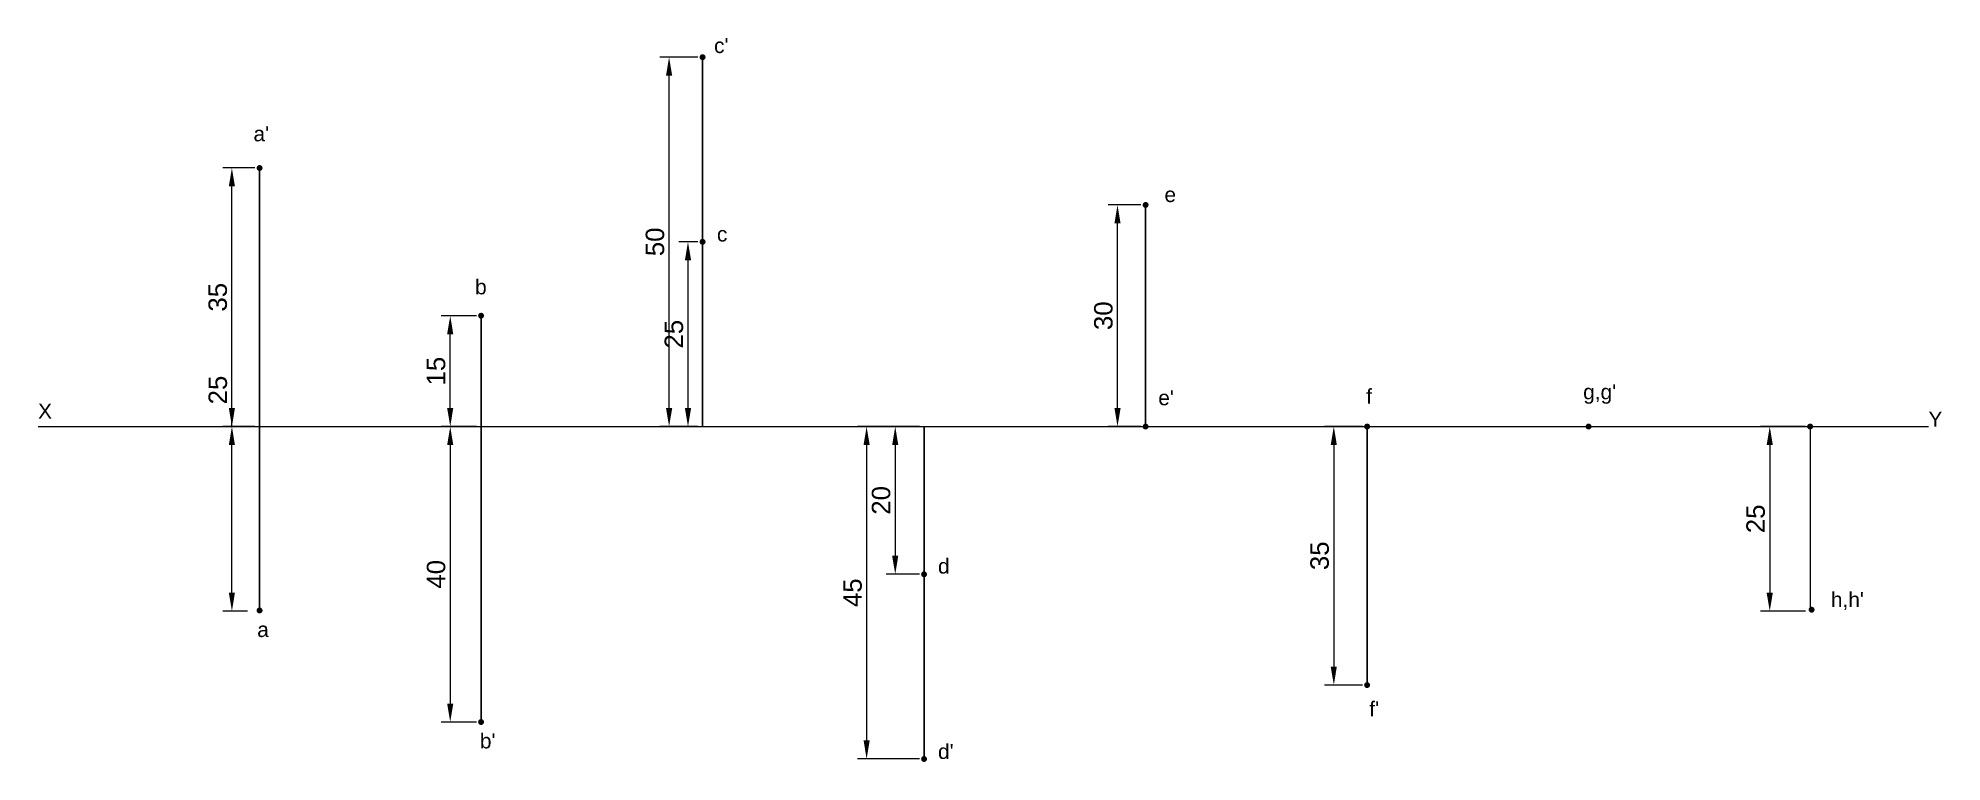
# Model space of a CAD drawing. Header units: millimetres. Extents: x 1208 to 1465, y 927 to 1025.
import ezdxf

# ---------------------------------------------------------------- set-up
doc = ezdxf.new("R2010")
doc.units = ezdxf.units.MM
doc.styles.get("Standard").update_dxf_attribs({"font": 'arial.ttf'})
doc.dimstyles.new('ISO-25', dxfattribs={"dimtxt": 2.5, "dimasz": 2.5, "dimexe": 1.25, "dimexo": 0.625, "dimtad": 1, "dimtxsty": 'Standard', "dimcen": 2.5, "dimadec": 0, "dimazin": 0, "dimtfac": 1, "dimtmove": 0, "dimatfit": 3, "dimfxl": 1, "dimarcsym": 0})

# ---------------------------------------------------------------- blocks, each defined once
blk = doc.blocks.new('*D12')
at = {"color": 0, "lineweight": -2, "transparency": 16777216}
for p, q in [((1233.88, 972.28), (1233.88, 979.67)), ((1236.01, 972.28), (1232.63, 972.28)), ((1233.88, 949.78), (1233.88, 969.78)), ((1236.01, 947.28), (1232.63, 947.28))]:
    blk.add_line(p, q, dxfattribs=at)
at = {"color": 0, "transparency": 16777216}
for points in [[(1233.46, 969.78), (1234.29, 969.78), (1233.88, 972.28)], [(1233.46, 949.78), (1234.29, 949.78), (1233.88, 947.28)]]:
    blk.add_solid(points, dxfattribs=at)
at = {"layer": 'Defpoints', "color": 0, "transparency": 16777216}
for p in [(1233.88, 972.28), (1236.64, 972.28), (1236.64, 947.28)]:
    blk.add_point(p, dxfattribs=at)
at = {"color": 0, "transparency": 16777216, "insert": (1231.98, 977.22), "char_height": 2.5, "attachment_point": 5, "rotation": 90}
blk.add_mtext('25', dxfattribs=at)
blk = doc.blocks.new('*D21')
at = {"color": 0, "lineweight": -2, "transparency": 16777216}
for p, q in [((1237, 1007.28), (1232.63, 1007.28)), ((1233.88, 974.78), (1233.88, 1004.78)), ((1237, 972.28), (1232.63, 972.28))]:
    blk.add_line(p, q, dxfattribs=at)
at = {"color": 0, "transparency": 16777216}
for points in [[(1233.46, 1004.78), (1234.29, 1004.78), (1233.88, 1007.28)], [(1233.46, 974.78), (1234.29, 974.78), (1233.88, 972.28)]]:
    blk.add_solid(points, dxfattribs=at)
at = {"layer": 'Defpoints', "color": 0, "transparency": 16777216}
for p in [(1233.88, 1007.28), (1237.63, 1007.28), (1237.63, 972.28)]:
    blk.add_point(p, dxfattribs=at)
at = {"color": 0, "transparency": 16777216, "insert": (1231.97, 989.78), "char_height": 2.5, "attachment_point": 5, "rotation": 90}
blk.add_mtext('35', dxfattribs=at)
blk = doc.blocks.new('*D22')
at = {"color": 0, "lineweight": -2, "transparency": 16777216}
for p, q in [((1267, 972.28), (1262.2, 972.28)), ((1263.45, 969.78), (1263.45, 934.78)), ((1267, 932.28), (1262.2, 932.28))]:
    blk.add_line(p, q, dxfattribs=at)
at = {"color": 0, "transparency": 16777216}
for points in [[(1263.03, 969.78), (1263.86, 969.78), (1263.45, 972.28)], [(1263.03, 934.78), (1263.86, 934.78), (1263.45, 932.28)]]:
    blk.add_solid(points, dxfattribs=at)
at = {"layer": 'Defpoints', "color": 0, "transparency": 16777216}
for p in [(1267.63, 972.28), (1263.45, 932.28), (1267.63, 932.28)]:
    blk.add_point(p, dxfattribs=at)
at = {"color": 0, "transparency": 16777216, "insert": (1261.54, 952.28), "char_height": 2.5, "attachment_point": 5, "rotation": 90}
blk.add_mtext('40', dxfattribs=at)
blk = doc.blocks.new('*D13')
at = {"color": 0, "lineweight": -2, "transparency": 16777216}
for p, q in [((1267, 987.28), (1262.2, 987.28)), ((1263.45, 974.78), (1263.45, 984.78)), ((1267, 972.28), (1262.2, 972.28))]:
    blk.add_line(p, q, dxfattribs=at)
at = {"color": 0, "transparency": 16777216}
for points in [[(1263.03, 984.78), (1263.86, 984.78), (1263.45, 987.28)], [(1263.03, 974.78), (1263.86, 974.78), (1263.45, 972.28)]]:
    blk.add_solid(points, dxfattribs=at)
at = {"layer": 'Defpoints', "color": 0, "transparency": 16777216}
for p in [(1263.45, 987.28), (1267.63, 987.28), (1267.63, 972.28)]:
    blk.add_point(p, dxfattribs=at)
at = {"color": 0, "transparency": 16777216, "insert": (1261.54, 979.78), "char_height": 2.5, "attachment_point": 5, "rotation": 90}
blk.add_mtext('15', dxfattribs=at)
blk = doc.blocks.new('*D14')
at = {"color": 0, "lineweight": -2, "transparency": 16777216}
for p, q in [((1297, 1022.28), (1291.84, 1022.28)), ((1293.09, 974.78), (1293.09, 1019.78)), ((1297, 972.28), (1291.84, 972.28))]:
    blk.add_line(p, q, dxfattribs=at)
at = {"color": 0, "transparency": 16777216}
for points in [[(1292.67, 1019.78), (1293.51, 1019.78), (1293.09, 1022.28)], [(1292.67, 974.78), (1293.51, 974.78), (1293.09, 972.28)]]:
    blk.add_solid(points, dxfattribs=at)
at = {"layer": 'Defpoints', "color": 0, "transparency": 16777216}
for p in [(1293.09, 1022.28), (1297.63, 1022.28), (1297.63, 972.28)]:
    blk.add_point(p, dxfattribs=at)
at = {"color": 0, "transparency": 16777216, "insert": (1291.19, 997.28), "char_height": 2.5, "attachment_point": 5, "rotation": 90}
blk.add_mtext('50', dxfattribs=at)
blk = doc.blocks.new('*D15')
at = {"color": 0, "lineweight": -2, "transparency": 16777216}
for p, q in [((1297, 997.28), (1294.4, 997.28)), ((1295.65, 994.78), (1295.65, 974.78)), ((1297, 972.28), (1294.4, 972.28))]:
    blk.add_line(p, q, dxfattribs=at)
at = {"color": 0, "transparency": 16777216}
for points in [[(1295.23, 994.78), (1296.07, 994.78), (1295.65, 997.28)], [(1295.23, 974.78), (1296.07, 974.78), (1295.65, 972.28)]]:
    blk.add_solid(points, dxfattribs=at)
at = {"layer": 'Defpoints', "color": 0, "transparency": 16777216}
for p in [(1297.63, 997.28), (1295.65, 972.28), (1297.63, 972.28)]:
    blk.add_point(p, dxfattribs=at)
at = {"color": 0, "transparency": 16777216, "insert": (1293.75, 984.78), "char_height": 2.5, "attachment_point": 5, "rotation": 90}
blk.add_mtext('25', dxfattribs=at)
blk = doc.blocks.new('*D16')
at = {"color": 0, "lineweight": -2, "transparency": 16777216}
for p, q in [((1327, 972.28), (1318.59, 972.28)), ((1319.84, 969.78), (1319.84, 929.78)), ((1327, 927.28), (1318.59, 927.28))]:
    blk.add_line(p, q, dxfattribs=at)
at = {"color": 0, "transparency": 16777216}
for points in [[(1319.43, 969.78), (1320.26, 969.78), (1319.84, 972.28)], [(1319.43, 929.78), (1320.26, 929.78), (1319.84, 927.28)]]:
    blk.add_solid(points, dxfattribs=at)
at = {"layer": 'Defpoints', "color": 0, "transparency": 16777216}
for p in [(1327.63, 972.28), (1319.84, 927.28), (1327.63, 927.28)]:
    blk.add_point(p, dxfattribs=at)
at = {"color": 0, "transparency": 16777216, "insert": (1317.95, 949.78), "char_height": 2.5, "attachment_point": 5, "rotation": 90}
blk.add_mtext('45', dxfattribs=at)
blk = doc.blocks.new('*D17')
at = {"color": 0, "lineweight": -2, "transparency": 16777216}
for p, q in [((1327, 972.28), (1322.47, 972.28)), ((1323.72, 969.78), (1323.72, 954.78)), ((1327, 952.28), (1322.47, 952.28))]:
    blk.add_line(p, q, dxfattribs=at)
at = {"color": 0, "transparency": 16777216}
for points in [[(1323.3, 969.78), (1324.13, 969.78), (1323.72, 972.28)], [(1323.3, 954.78), (1324.13, 954.78), (1323.72, 952.28)]]:
    blk.add_solid(points, dxfattribs=at)
at = {"layer": 'Defpoints', "color": 0, "transparency": 16777216}
for p in [(1327.63, 972.28), (1323.72, 952.28), (1327.63, 952.28)]:
    blk.add_point(p, dxfattribs=at)
at = {"color": 0, "transparency": 16777216, "insert": (1321.81, 962.28), "char_height": 2.5, "attachment_point": 5, "rotation": 90}
blk.add_mtext('20', dxfattribs=at)
blk = doc.blocks.new('*D18')
at = {"color": 0, "lineweight": -2, "transparency": 16777216}
for p, q in [((1357, 1002.28), (1352.57, 1002.28)), ((1353.82, 974.78), (1353.82, 999.78)), ((1357, 972.28), (1352.57, 972.28))]:
    blk.add_line(p, q, dxfattribs=at)
at = {"color": 0, "transparency": 16777216}
for points in [[(1353.41, 999.78), (1354.24, 999.78), (1353.82, 1002.28)], [(1353.41, 974.78), (1354.24, 974.78), (1353.82, 972.28)]]:
    blk.add_solid(points, dxfattribs=at)
at = {"layer": 'Defpoints', "color": 0, "transparency": 16777216}
for p in [(1353.82, 1002.28), (1357.63, 1002.28), (1357.63, 972.28)]:
    blk.add_point(p, dxfattribs=at)
at = {"color": 0, "transparency": 16777216, "insert": (1351.92, 987.28), "char_height": 2.5, "attachment_point": 5, "rotation": 90}
blk.add_mtext('30', dxfattribs=at)
blk = doc.blocks.new('*D19')
at = {"color": 0, "lineweight": -2, "transparency": 16777216}
for p, q in [((1387, 972.28), (1381.87, 972.28)), ((1383.12, 969.78), (1383.12, 939.78)), ((1387, 937.28), (1381.87, 937.28))]:
    blk.add_line(p, q, dxfattribs=at)
at = {"color": 0, "transparency": 16777216}
for points in [[(1382.7, 969.78), (1383.53, 969.78), (1383.12, 972.28)], [(1382.7, 939.78), (1383.53, 939.78), (1383.12, 937.28)]]:
    blk.add_solid(points, dxfattribs=at)
at = {"layer": 'Defpoints', "color": 0, "transparency": 16777216}
for p in [(1387.63, 972.28), (1383.12, 937.28), (1387.63, 937.28)]:
    blk.add_point(p, dxfattribs=at)
at = {"color": 0, "transparency": 16777216, "insert": (1381.21, 954.78), "char_height": 2.5, "attachment_point": 5, "rotation": 90}
blk.add_mtext('35', dxfattribs=at)
blk = doc.blocks.new('*D20')
at = {"color": 0, "lineweight": -2, "transparency": 16777216}
for p, q in [((1447, 972.28), (1440.91, 972.28)), ((1442.16, 969.78), (1442.16, 949.78)), ((1447, 947.28), (1440.91, 947.28))]:
    blk.add_line(p, q, dxfattribs=at)
at = {"color": 0, "transparency": 16777216}
for points in [[(1441.74, 969.78), (1442.58, 969.78), (1442.16, 972.28)], [(1441.74, 949.78), (1442.58, 949.78), (1442.16, 947.28)]]:
    blk.add_solid(points, dxfattribs=at)
at = {"layer": 'Defpoints', "color": 0, "transparency": 16777216}
for p in [(1447.63, 972.28), (1442.16, 947.28), (1447.63, 947.28)]:
    blk.add_point(p, dxfattribs=at)
at = {"color": 0, "transparency": 16777216, "insert": (1440.26, 959.78), "char_height": 2.5, "attachment_point": 5, "rotation": 90}
blk.add_mtext('25', dxfattribs=at)

msp = doc.modelspace()

# ---------------------------------------------------------------- linework, layer by layer
at = {"color": 7}
for p, q in [((1297.627, 972.279), (1297.627, 1022.279)), ((1297.627, 1022.279), (1297.627, 997.279)), ((1237.627, 972.279), (1237.627, 1007.279)), ((1237.627, 1007.279), (1237.627, 947.379)), ((1357.627, 972.279), (1357.627, 1002.279)), ((1357.627, 1002.279), (1357.627, 972.279)), ((1297.627, 997.279), (1297.627, 972.279)), ((1267.627, 972.279), (1267.627, 987.279)), ((1267.627, 987.279), (1267.627, 932.279)), ((1207.627, 972.279), (1463.656, 972.279)), ((1207.627, 972.279), (1237.627, 972.279)), ((1207.627, 972.279), (1237.627, 972.279)), ((1237.627, 947.379), (1237.627, 972.279)), ((1237.627, 972.279), (1267.627, 972.279)), ((1267.627, 932.279), (1267.627, 972.279)), ((1267.627, 972.279), (1267.627, 972.279)), ((1267.627, 972.279), (1297.627, 972.279)), ((1297.627, 972.279), (1327.627, 972.279)), ((1327.627, 972.279), (1327.627, 927.279)), ((1327.627, 952.279), (1327.627, 972.279)), ((1327.627, 972.279), (1357.627, 972.279)), ((1357.627, 972.279), (1387.627, 972.279)), ((1387.627, 972.279), (1387.627, 937.279)), ((1387.627, 937.279), (1387.627, 972.279)), ((1387.627, 972.279), (1417.627, 972.279)), ((1417.627, 972.279), (1447.627, 972.279)), ((1447.627, 972.279), (1447.627, 947.279)), ((1327.627, 927.279), (1327.627, 952.279))]:
    msp.add_line(p, q, dxfattribs=at)
at = {"color": 240, "true_color": 0xed1f24, "const_width": 0.4}
for points in [[(1297.427, 1022.279, 1), (1297.827, 1022.279, 1)], [(1237.427, 1007.279, 1), (1237.827, 1007.279, 1)], [(1357.427, 1002.279, 1), (1357.827, 1002.279, 1)], [(1297.427, 997.279, 1), (1297.827, 997.279, 1)], [(1267.427, 987.279, 1), (1267.827, 987.279, 1)], [(1357.427, 972.279, 1), (1357.827, 972.279, 1)], [(1387.427, 972.279, 1), (1387.827, 972.279, 1)], [(1447.427, 972.279, 1), (1447.827, 972.279, 1)], [(1327.427, 952.279, 1), (1327.827, 952.279, 1)], [(1237.427, 947.379, 1), (1237.827, 947.379, 1)], [(1447.627, 947.479, 1), (1448.027, 947.479, 1)], [(1387.427, 937.279, 1), (1387.827, 937.279, 1)], [(1267.427, 932.279, 1), (1267.827, 932.279, 1)], [(1327.427, 927.279, 1), (1327.827, 927.279, 1)]]:
    msp.add_lwpolyline(points, format="xyb", close=True, dxfattribs=at)
at = {"color": 7, "const_width": 0.4}
msp.add_lwpolyline([(1417.427, 972.279, 1), (1417.827, 972.279, 1)], format="xyb", close=True, dxfattribs=at)
at = {"color": 7}
for p in [(1233.877, 972.279), (1234.047, 972.279), (1263.446, 972.279), (1267.627, 972.279), (1267.627, 972.279)]:
    msp.add_point(p, dxfattribs=at)

# ---------------------------------------------------------------- texts
for s, p in [("c'", (1299.182, 1022.84)), ("a'", (1236.799, 1010.892)), ('e', (1360.182, 1002.667)), ('c', (1299.571, 997.324)), ('b', (1266.814, 990.176)), ('f', (1387.505, 975.353)), ("g,g'", (1416.891, 975.961)), ('X', (1207.627, 973.345)), ("e'", (1359.348, 975.166)), ('Y', (1463.656, 972.279)), ('d', (1329.514, 952.377)), ("h,h'", (1450.443, 947.834)), ('a', (1237.306, 943.78)), ("f'", (1387.925, 933.041)), ("b'", (1267.464, 928.705)), ("d'", (1329.516, 927.281))]:
    msp.add_text(s, height=2.024).set_placement(p)

# ---------------------------------------------------------------- dimensions: what is measured, and where the dimension line sits
for base, p1, p2, picture, middle in [((1293.09, 1022.279), (1297.627, 972.279), (1297.627, 1022.279), '*D14', (1291.189, 997.279)), ((1233.877, 1007.279), (1237.627, 972.279), (1237.627, 1007.279), '*D21', (1231.974, 989.779)), ((1353.822, 1002.279), (1357.627, 972.279), (1357.627, 1002.279), '*D18', (1351.92, 987.279)), ((1295.65, 972.279), (1297.627, 997.279), (1297.627, 972.279), '*D15', (1293.749, 984.779)), ((1263.446, 987.279), (1267.627, 972.279), (1267.627, 987.279), '*D13', (1261.545, 979.779)), ((1263.446, 932.279), (1267.627, 972.279), (1267.627, 932.279), '*D22', (1261.545, 952.279)), ((1319.842, 927.279), (1327.627, 972.279), (1327.627, 927.279), '*D16', (1317.946, 949.779)), ((1323.716, 952.279), (1327.627, 972.279), (1327.627, 952.279), '*D17', (1321.815, 962.279)), ((1383.115, 937.279), (1387.627, 972.279), (1387.627, 937.279), '*D19', (1381.213, 954.779)), ((1442.16, 947.279), (1447.627, 972.279), (1447.627, 947.279), '*D20', (1440.258, 959.779))]:
    dim = msp.add_linear_dim(base=base, p1=p1, p2=p2, angle=90, dimstyle='ISO-25', dxfattribs=at)
    dim.commit()
    dim.dimension.update_dxf_attribs({"geometry": picture, "text_midpoint": middle})
dim = msp.add_linear_dim(base=(1233.877, 972.279), p1=(1236.637, 947.279), p2=(1236.637, 972.279), angle=90, dimstyle='ISO-25', dxfattribs=at)
dim.commit()
dim.dimension.update_dxf_attribs({"geometry": '*D12', "text_midpoint": (1233.877, 977.225), "dimtype": 160})

doc.saveas('drawing.dxf')
